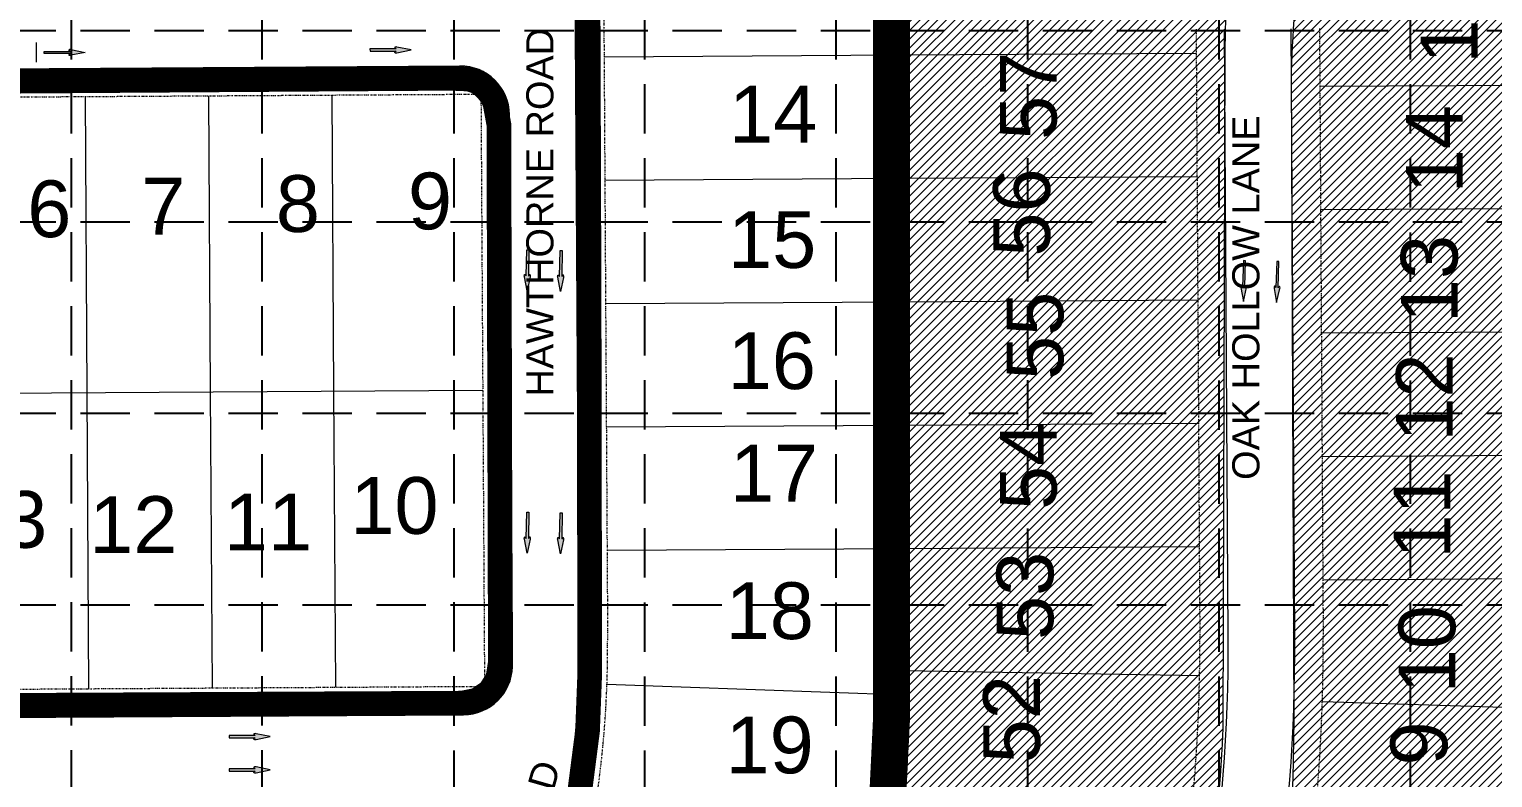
# Model space of a CAD drawing. Extents: x 218174 to 221286, y 216036 to 221010.
# Drawn here: x 219015 to 219608, y 219617 to 219920 of the extents above; entities that cross this region are included whole.
import ezdxf
from ezdxf.enums import TextEntityAlignment as Align

# ---------------------------------------------------------------- set-up
doc = ezdxf.new("R2010")
doc.units = 0
doc.header["$MEASUREMENT"] = 0
doc.linetypes.add('DASHED', pattern=[0.75, 0.5, -0.25])
doc.linetypes.add('DIVIDE', pattern=[1.25, 0.5, -0.25, 0, -0.25, 0, -0.25])
for name, color, linetype, lineweight in [('1 ARROWS', 7, 'Continuous', 0), ('1 CURB LINE', 7, 'Continuous', 0), ('1 LOT NUMBERS', 7, 'Continuous', 0), ('1 PHASE LINES', 7, 'Continuous', 0), ('1 STREET NAMES', 7, 'Continuous', 0), ('25', 7, 'Continuous', 0), ('PH.3-27', 7, 'Continuous', 0), ('PH.3-29', 7, 'Continuous', 0), ('PH.4-27', 7, 'Continuous', 0), ('PH.4-29', 7, 'Continuous', 0)]:
    doc.layers.add(name, color=color, linetype=linetype, lineweight=lineweight)
for name, color, linetype in [('1 EROSION BLANKETS', 84, 'Continuous'), ('1 SODDED LOT', 2, 'Continuous'), ('GRID', 251, 'DASHED')]:
    doc.layers.add(name, color=color, linetype=linetype)
doc.styles.get("Standard").update_dxf_attribs({"font": 'ARIAL.TTF'})
pattern_1 = [(45, (0, 0), (-1.767766952966369, 1.767766952966369), [])]

msp = doc.modelspace()

# ---------------------------------------------------------------- hatches: boundary and pattern name
at = {"layer": '1 ARROWS', "linetype": 'Continuous', "lineweight": 0}
h = msp.add_hatch(color=256, dxfattribs=at)
edge = h.paths.add_edge_path()
edge.add_line((219030.8453, 219909.6889), (219031.3853, 219910.1889))
edge.add_line((219031.3853, 219910.1889), (219020.8013, 219910.2049))
edge.add_line((219020.8013, 219910.2049), (219020.8013, 219911.0649))
edge.add_line((219020.8013, 219911.0649), (219031.3853, 219911.0489))
edge.add_line((219031.3853, 219911.0489), (219030.8373, 219911.6569))
edge.add_line((219030.8373, 219911.6569), (219030.8357124746, 219911.6585766453))
edge.add_ellipse((219031.3779445621, 219911.6977884527), major_axis=(-0.5599993003517315, 0.0008676997323755125), ratio=0.2857142857882789, start_angle=234.1684722188539, end_angle=374.496719431673, ccw=False)
edge.add_line((219031.7059713227, 219911.8269990264), (219031.7053, 219911.8249))
edge.add_line((219031.7053, 219911.8249), (219037.4333, 219910.6369))
edge.add_line((219037.4333, 219910.6369), (219031.6973, 219909.5089))
edge.add_ellipse((219031.3794863565, 219909.6418054433), major_axis=(-0.5599993003675948, 0.0008676997520417718), ratio=0.2857142857478522, start_angle=-17.182672219505378, end_angle=124.7269333372405, ccw=False)
edge.add_line((219030.8445543244, 219909.6899014182), (219030.8453, 219909.6889))
edge.add_line((219030.8453, 219909.6889), (219030.8453, 219909.6889))
edge.add_line((219030.8453, 219909.6889), (219030.8453, 219909.6889))
h = msp.add_hatch(color=256, dxfattribs=at)
edge = h.paths.add_edge_path()
edge.add_line((219162.9198, 219912.6566), (219163.4678, 219912.0486))
edge.add_line((219163.4678, 219912.0486), (219152.8838, 219912.0486))
edge.add_line((219152.8838, 219912.0486), (219152.8878, 219911.1886))
edge.add_line((219152.8878, 219911.1886), (219163.4678, 219911.1886))
edge.add_line((219163.4678, 219911.1886), (219162.9318, 219910.6886))
edge.add_line((219162.9318, 219910.6886), (219162.9309237492, 219910.687089293))
edge.add_ellipse((219163.465928591, 219910.6398099902), major_axis=(-0.5599999835193662, 1.281460901627278e-05), ratio=0.2857142857649623, start_angle=-17.18267221158407, end_angle=124.7269333381814)
edge.add_line((219163.7849384934, 219910.5083024786), (219163.7838, 219910.5086))
edge.add_line((219163.7838, 219910.5086), (219169.5158, 219911.6446))
edge.add_line((219169.5158, 219911.6446), (219163.7878, 219912.8246))
edge.add_line((219163.7878, 219912.8246), (219163.7890772058, 219912.8254994756))
edge.add_ellipse((219163.4612480713, 219912.6957882906), major_axis=(-0.5599999835553902, 1.28145955607326e-05), ratio=0.2857142857313003, start_angle=234.1684722239023, end_angle=374.4967194430868)
edge.add_line((219162.9198, 219912.6566), (219162.9198, 219912.6566))
h = msp.add_hatch(color=256, dxfattribs=at)
edge = h.paths.add_edge_path()
edge.add_line((219215.6400400451, 219820.621320898), (219216.2383438369, 219820.0627507893))
edge.add_line((219216.2383438369, 219820.0627507893), (219216.4238119903, 219830.6451255942))
edge.add_line((219216.4238119903, 219830.6451255942), (219217.2836098418, 219830.6260560447))
edge.add_line((219217.2836098418, 219830.6260560447), (219217.0982117822, 219820.0476806256))
edge.add_line((219217.0982117822, 219820.0476806256), (219217.6075275733, 219820.5748365987))
edge.add_line((219217.6075275733, 219820.5748365987), (219217.6090534032, 219820.5756862422))
edge.add_ellipse((219217.6469503177, 219820.0399350552), major_axis=(0.009800316882629636, 0.5599142189739916), ratio=0.2857142856699182, start_angle=235.2730666698115, end_angle=377.1826722224993, ccw=False)
edge.add_line((219217.7728474832, 219819.7186696726), (219217.7725699578, 219819.7198132048))
edge.add_line((219217.7725699578, 219819.7198132048), (219216.5363, 219814.0086))
edge.add_line((219216.5363, 219814.0086), (219215.4568554906, 219819.7563981201))
edge.add_line((219215.4568554906, 219819.7563981201), (219215.4559337721, 219819.7551368724))
edge.add_ellipse((219215.5913697358, 219820.0806426811), major_axis=(0.00980031690244077, 0.5599142189292807), ratio=0.2857142857575189, start_angle=-14.496719428983226, end_angle=125.8315277803832, ccw=False)
edge.add_line((219215.6400400451, 219820.621320898), (219215.6400400451, 219820.621320898))
h = msp.add_hatch(color=256, dxfattribs=at)
edge = h.paths.add_edge_path()
edge.add_line((219229.1379400451, 219820.384820898), (219229.7362438369, 219819.8262507893))
edge.add_line((219229.7362438369, 219819.8262507893), (219229.9217119903, 219830.4086255942))
edge.add_line((219229.9217119903, 219830.4086255942), (219230.7815098418, 219830.3895560447))
edge.add_line((219230.7815098418, 219830.3895560447), (219230.5961117822, 219819.8111806256))
edge.add_line((219230.5961117822, 219819.8111806256), (219231.1054275733, 219820.3383365987))
edge.add_line((219231.1054275733, 219820.3383365987), (219231.1069534032, 219820.3391862422))
edge.add_ellipse((219231.1448503177, 219819.8034350552), major_axis=(0.009800316882629636, 0.5599142189739916), ratio=0.2857142856699182, start_angle=235.2730666698115, end_angle=377.1826722224993, ccw=False)
edge.add_line((219231.2707474832, 219819.4821696726), (219231.2704699578, 219819.4833132048))
edge.add_line((219231.2704699578, 219819.4833132048), (219230.0342, 219813.7721))
edge.add_line((219230.0342, 219813.7721), (219228.9547554906, 219819.5198981201))
edge.add_line((219228.9547554906, 219819.5198981201), (219228.9538337721, 219819.5186368724))
edge.add_ellipse((219229.0892697358, 219819.8441426811), major_axis=(0.00980031690244077, 0.5599142189292807), ratio=0.2857142857575189, start_angle=-14.496719428983226, end_angle=125.8315277803832, ccw=False)
edge.add_line((219229.1379400451, 219820.384820898), (219229.1379400451, 219820.384820898))
h = msp.add_hatch(color=256, dxfattribs=at)
edge = h.paths.add_edge_path()
edge.add_line((219508.0271144258, 219816.1989368418), (219507.4038128597, 219815.6684056406))
edge.add_line((219507.4038128597, 219815.6684056406), (219507.704069813, 219826.2481473583))
edge.add_line((219507.704069813, 219826.2481473583), (219506.8443023427, 219826.2685462635))
edge.add_line((219506.8443023427, 219826.2685462635), (219506.5441588653, 219815.6928029364))
edge.add_line((219506.5441588653, 219815.6928029364), (219506.0595657878, 219816.2427717609))
edge.add_line((219506.0595657878, 219816.2427717609), (219506.0580805469, 219816.2436905163))
edge.add_ellipse((219505.9956427412, 219815.7102421882), major_axis=(0.01589942025847929, 0.559774314083693), ratio=0.2857142857122694, start_angle=-17.18267222665112, end_angle=124.7269333353161)
edge.add_line((219505.8551381638, 219815.3950913636), (219505.8554678633, 219815.3962209585))
edge.add_line((219505.8554678633, 219815.3962209585), (219506.8284, 219809.6343))
edge.add_line((219506.8284, 219809.6343), (219508.1704225865, 219815.3265200826))
edge.add_line((219508.1704225865, 219815.3265200826), (219508.1712854672, 219815.3252178735))
edge.add_ellipse((219508.0509266371, 219815.6565948818), major_axis=(0.01589942023158283, 0.5597743140400607), ratio=0.2857142857798376, start_angle=234.1684722169974, end_angle=374.496719433609)
edge.add_line((219508.0271144258, 219816.1989368418), (219508.0271144258, 219816.1989368418))
h = msp.add_hatch(color=256, dxfattribs=at)
edge = h.paths.add_edge_path()
edge.add_line((219521.5217144258, 219815.8159368418), (219520.8984128597, 219815.2854056405))
edge.add_line((219520.8984128597, 219815.2854056405), (219521.198669813, 219825.8651473583))
edge.add_line((219521.198669813, 219825.8651473583), (219520.3389023427, 219825.8855462635))
edge.add_line((219520.3389023427, 219825.8855462635), (219520.0387588653, 219815.3098029364))
edge.add_line((219520.0387588653, 219815.3098029364), (219519.5541657878, 219815.8597717608))
edge.add_line((219519.5541657878, 219815.8597717608), (219519.5526805469, 219815.8606905163))
edge.add_ellipse((219519.4902427412, 219815.3272421882), major_axis=(0.01589942025847929, 0.559774314083693), ratio=0.2857142857122694, start_angle=-17.18267222665112, end_angle=124.7269333353161)
edge.add_line((219519.3497381638, 219815.0120913636), (219519.3500678633, 219815.0132209585))
edge.add_line((219519.3500678633, 219815.0132209585), (219520.323, 219809.2513))
edge.add_line((219520.323, 219809.2513), (219521.6650225865, 219814.9435200826))
edge.add_line((219521.6650225865, 219814.9435200826), (219521.6658854672, 219814.9422178735))
edge.add_ellipse((219521.5455266371, 219815.2735948818), major_axis=(0.01589942023158283, 0.5597743140400607), ratio=0.2857142857798376, start_angle=234.1684722169974, end_angle=374.496719433609)
edge.add_line((219521.5217144258, 219815.8159368418), (219521.5217144258, 219815.8159368418))
h = msp.add_hatch(color=256, dxfattribs=at)
edge = h.paths.add_edge_path()
edge.add_line((219215.6400400451, 219714.265620898), (219216.2383438369, 219713.7070507893))
edge.add_line((219216.2383438369, 219713.7070507893), (219216.4238119903, 219724.2894255942))
edge.add_line((219216.4238119903, 219724.2894255942), (219217.2836098418, 219724.2703560448))
edge.add_line((219217.2836098418, 219724.2703560448), (219217.0982117822, 219713.6919806256))
edge.add_line((219217.0982117822, 219713.6919806256), (219217.6075275733, 219714.2191365987))
edge.add_line((219217.6075275733, 219714.2191365987), (219217.6090534032, 219714.2199862422))
edge.add_ellipse((219217.6469503177, 219713.6842350552), major_axis=(0.009800316882629636, 0.5599142189739916), ratio=0.2857142856699182, start_angle=235.2730666698115, end_angle=377.1826722224993, ccw=False)
edge.add_line((219217.7728474832, 219713.3629696727), (219217.7725699578, 219713.3641132048))
edge.add_line((219217.7725699578, 219713.3641132048), (219216.5363, 219707.6529))
edge.add_line((219216.5363, 219707.6529), (219215.4568554906, 219713.4006981201))
edge.add_line((219215.4568554906, 219713.4006981201), (219215.4559337721, 219713.3994368724))
edge.add_ellipse((219215.5913697358, 219713.7249426811), major_axis=(0.00980031690244077, 0.5599142189292807), ratio=0.2857142857575189, start_angle=-14.496719428983226, end_angle=125.8315277803832, ccw=False)
edge.add_line((219215.6400400451, 219714.265620898), (219215.6400400451, 219714.265620898))
h = msp.add_hatch(color=256, dxfattribs=at)
edge = h.paths.add_edge_path()
edge.add_line((219229.1379400451, 219714.029120898), (219229.7362438369, 219713.4705507893))
edge.add_line((219229.7362438369, 219713.4705507893), (219229.9217119903, 219724.0529255942))
edge.add_line((219229.9217119903, 219724.0529255942), (219230.7815098418, 219724.0338560448))
edge.add_line((219230.7815098418, 219724.0338560448), (219230.5961117822, 219713.4554806256))
edge.add_line((219230.5961117822, 219713.4554806256), (219231.1054275733, 219713.9826365987))
edge.add_line((219231.1054275733, 219713.9826365987), (219231.1069534032, 219713.9834862422))
edge.add_ellipse((219231.1448503177, 219713.4477350552), major_axis=(0.009800316882629636, 0.5599142189739916), ratio=0.2857142856699182, start_angle=235.2730666698115, end_angle=377.1826722224993, ccw=False)
edge.add_line((219231.2707474832, 219713.1264696727), (219231.2704699578, 219713.1276132048))
edge.add_line((219231.2704699578, 219713.1276132048), (219230.0342, 219707.4164))
edge.add_line((219230.0342, 219707.4164), (219228.9547554906, 219713.1641981201))
edge.add_line((219228.9547554906, 219713.1641981201), (219228.9538337721, 219713.1629368724))
edge.add_ellipse((219229.0892697358, 219713.4884426811), major_axis=(0.00980031690244077, 0.5599142189292807), ratio=0.2857142857575189, start_angle=-14.496719428983226, end_angle=125.8315277803832, ccw=False)
edge.add_line((219229.1379400451, 219714.029120898), (219229.1379400451, 219714.029120898))
h = msp.add_hatch(color=256, dxfattribs=at)
edge = h.paths.add_edge_path()
edge.add_line((219105.8408, 219634.3799), (219106.3888, 219633.7719))
edge.add_line((219106.3888, 219633.7719), (219095.8048, 219633.7719))
edge.add_line((219095.8048, 219633.7719), (219095.8088, 219632.9119))
edge.add_line((219095.8088, 219632.9119), (219106.3888, 219632.9119))
edge.add_line((219106.3888, 219632.9119), (219105.8528, 219632.4119))
edge.add_line((219105.8528, 219632.4119), (219105.8519237492, 219632.410389293))
edge.add_ellipse((219106.386928591, 219632.3631099902), major_axis=(-0.5599999835193662, 1.281460901627278e-05), ratio=0.2857142857649623, start_angle=-17.18267221158407, end_angle=124.7269333381814)
edge.add_line((219106.7059384934, 219632.2316024787), (219106.7048, 219632.2319))
edge.add_line((219106.7048, 219632.2319), (219112.4368, 219633.3679))
edge.add_line((219112.4368, 219633.3679), (219106.7088, 219634.5479))
edge.add_line((219106.7088, 219634.5479), (219106.7100772058, 219634.5487994756))
edge.add_ellipse((219106.3822480713, 219634.4190882906), major_axis=(-0.5599999835553902, 1.28145955607326e-05), ratio=0.2857142857313003, start_angle=234.1684722239023, end_angle=374.4967194430868)
edge.add_line((219105.8408, 219634.3799), (219105.8408, 219634.3799))
h = msp.add_hatch(color=256, dxfattribs=at)
edge = h.paths.add_edge_path()
edge.add_line((219105.8408, 219620.8799), (219106.3888, 219620.2719))
edge.add_line((219106.3888, 219620.2719), (219095.8048, 219620.2719))
edge.add_line((219095.8048, 219620.2719), (219095.8088, 219619.4119))
edge.add_line((219095.8088, 219619.4119), (219106.3888, 219619.4119))
edge.add_line((219106.3888, 219619.4119), (219105.8528, 219618.9119))
edge.add_line((219105.8528, 219618.9119), (219105.8519237492, 219618.910389293))
edge.add_ellipse((219106.386928591, 219618.8631099902), major_axis=(-0.5599999835193662, 1.281460901627278e-05), ratio=0.2857142857649623, start_angle=-17.18267221158407, end_angle=124.7269333381814)
edge.add_line((219106.7059384934, 219618.7316024787), (219106.7048, 219618.7319))
edge.add_line((219106.7048, 219618.7319), (219112.4368, 219619.8679))
edge.add_line((219112.4368, 219619.8679), (219106.7088, 219621.0479))
edge.add_line((219106.7088, 219621.0479), (219106.7100772058, 219621.0487994756))
edge.add_ellipse((219106.3822480713, 219620.9190882906), major_axis=(-0.5599999835553902, 1.28145955607326e-05), ratio=0.2857142857313003, start_angle=234.1684722239023, end_angle=374.4967194430868)
edge.add_line((219105.8408, 219620.8799), (219105.8408, 219620.8799))
at = {"layer": '1 SODDED LOT', "linetype": 'Continuous', "lineweight": 0}
h = msp.add_hatch(dxfattribs=at)
h.set_pattern_fill('ANSI31', color=256, scale=20, style=0)
h.set_pattern_definition(pattern_1)
edge = h.paths.add_edge_path()
edge.add_line((219475.4323052449, 219147.444003146), (219484.0059976856, 219158.0672530681))
edge.add_line((219484.0059976856, 219158.0672530681), (219525.0296510095, 219215.8261341982))
edge.add_line((219525.0296510095, 219215.8261341982), (219555.3456011817, 219266.1077832075))
edge.add_line((219555.3456011817, 219266.1077832075), (219580.1136357446, 219315.1255244578))
edge.add_line((219580.1136357446, 219315.1255244578), (219602.5341624803, 219366.8883159152))
edge.add_line((219602.5341624803, 219366.8883159152), (219621.3793221881, 219420.9509069505))
edge.add_line((219621.3793221881, 219420.9509069505), (219636.5571038646, 219475.7616311401))
edge.add_line((219636.5571038646, 219475.7616311401), (219648.3246516918, 219535.0259385895))
edge.add_line((219648.3246516918, 219535.0259385895), (219655.1489825292, 219587.1166144214))
edge.add_line((219655.1489825292, 219587.1166144214), (219659.2672806414, 219644.1361634186))
edge.add_line((219659.2672806414, 219644.1361634186), (219659.254730776, 219733.059728265))
edge.add_line((219659.254730776, 219733.059728265), (219657.4870566138, 219948.8443099199))
edge.add_line((219657.4870566138, 219948.8443099199), (219688.7331481751, 220030.9676380692))
edge.add_line((219688.7331481751, 220030.9676380692), (219749.0571499495, 220093.8122126724))
edge.add_line((219749.0571499495, 220093.8122126724), (219797.1930126573, 220136.0663225271))
edge.add_line((219797.1930126573, 220136.0663225271), (219840.5630852996, 220184.1232006675))
edge.add_line((219840.5630852996, 220184.1232006675), (219872.5042217056, 220231.4895576038))
edge.add_line((219872.5042217056, 220231.4895576038), (219768.5820726932, 220298.9748182372))
edge.add_line((219768.5820726932, 220298.9748182372), (219751.5323121054, 220274.9457712017))
edge.add_line((219751.5323121054, 220274.9457712017), (219734.6029277781, 220254.6460065115))
edge.add_line((219734.6029277781, 220254.6460065115), (219716.61547027, 220236.2493353521))
edge.add_line((219716.61547027, 220236.2493353521), (219691.0586083644, 220213.8978556696))
edge.add_line((219691.0586083644, 220213.8978556696), (219665.3797267635, 220194.9206644955))
edge.add_line((219665.3797267635, 220194.9206644955), (219646.3238232265, 220180.0664160972))
edge.add_line((219646.3238232265, 220180.0664160972), (219622.5762976214, 220158.7157978516))
edge.add_line((219622.5762976214, 220158.7157978516), (219597.137506899, 220129.1230808097))
edge.add_line((219597.137506899, 220129.1230808097), (219581.6785911615, 220107.4716529112))
edge.add_line((219581.6785911615, 220107.4716529112), (219569.5877775821, 220088.7570101068))
edge.add_arc((219750.1028268064, 219972.1331540567), 214.9111602416781, 147.1350465495527, 168.4719511664674)
edge.add_arc((220206.0321608502, 219879.1408230171), 680.2273229459104, 168.4719511664666, 178.0273705019318)
edge.add_line((219526.2079510478, 219902.555661235), (219527.2301247836, 219639.9876281985))
edge.add_arc((218960.6703304758, 219637.7820187235), 566.5640874952472, -25.11841071174888, 0.22305055361238146, ccw=False)
edge.add_arc((218340.7872357614, 219928.399408143), 1251.190641278881, 330.4295665447405, 334.88158928825175, ccw=False)
edge.add_arc((218923.4802639634, 219597.7813066724), 581.235796430975, 322.07344402292466, 330.4295665447392, ccw=False)
edge.add_arc((219395.5992003155, 219229.8951809441), 17.29280903881189, 142.0734440229354, 235.1860688875663)
edge.add_line((219385.7265072294, 219215.6976045424), (219475.4323052449, 219147.444003146))
at = {"layer": '1 SODDED LOT', "lineweight": 0}
h = msp.add_hatch(dxfattribs=at)
h.set_pattern_fill('ANSI31', color=256, scale=20, style=0)
h.set_pattern_definition(pattern_1)
edge = h.paths.add_edge_path()
edge.add_line((219551.4906559289, 220110.564609817), (219367.0987866988, 220109.8185611151))
edge.add_line((219367.0987866988, 220109.8185611151), (219364.5965155221, 219607.4716750037))
edge.add_line((219364.5965155221, 219607.4716750037), (219357.5099899668, 219536.6510588022))
edge.add_line((219357.5099899668, 219536.6510588022), (219331.5260828251, 219464.650086645))
edge.add_line((219331.5260828251, 219464.650086645), (219289.0069493876, 219380.8456823144))
edge.add_line((219289.0069493876, 219380.8456823144), (219143.733235187, 219186.0889645997))
edge.add_line((219143.733235187, 219186.0889645997), (219037.2010362386, 219189.4039041139))
edge.add_line((219037.2010362386, 219189.4039041139), (219018.3036546521, 219060.7464366794))
edge.add_line((219018.3036546521, 219060.7464366794), (219073.8147516077, 219044.2216270044))
edge.add_line((219073.8147516077, 219044.2216270044), (219113.97170986, 219028.8771617048))
edge.add_line((219113.97170986, 219028.8771617048), (219141.1367045943, 219011.1719960742))
edge.add_line((219141.1367045943, 219011.1719960742), (219148.7325851158, 219004.2703739246))
edge.add_line((219148.7325851158, 219004.2703739246), (219158.9253344339, 219003.8629213669))
edge.add_line((219158.9253344339, 219003.8629213669), (219168.3026542572, 219006.7150892708))
edge.add_line((219168.3026542572, 219006.7150892708), (219172.7874567953, 219013.6417943318))
edge.add_line((219172.7874567953, 219013.6417943318), (219360.4262625045, 219257.5249111722))
edge.add_arc((218829.9204208373, 219665.6855245095), 669.3515775158193, 322.4260346540026, 357.521118745443)
edge.add_line((219498.6456402032, 219636.7353033207), (219499.4840874574, 219911.9301388391))
edge.add_arc((219913.975405297, 219910.667291349), 414.4932416194639, 151.4302003989582, 179.8254351675008, ccw=False)
edge.add_line((219549.9528626947, 220108.889983858), (219551.7776915674, 220109.6488172017))
edge.add_line((219551.7776915674, 220109.6488172017), (219551.4906559289, 220110.564609817))

# ---------------------------------------------------------------- linework, layer by layer
at = {"layer": '1 ARROWS', "linetype": 'Continuous', "lineweight": 0}
for p, q in [((219017.6213, 219914.6329), (219017.5813, 219906.6329)), ((219020.8013, 219910.2049), (219020.8013, 219911.0649)), ((219020.8013, 219911.0649), (219031.3853, 219911.0489)), ((219031.3853, 219910.1889), (219020.8013, 219910.2049)), ((219030.8373, 219911.6569), (219030.8357124746, 219911.6585766453)), ((219031.3853, 219911.0489), (219030.8373, 219911.6569)), ((219030.8445543244, 219909.6899014182), (219030.8453, 219909.6889)), ((219030.8453, 219909.6889), (219031.3853, 219910.1889)), ((219030.8453, 219909.6889), (219030.8453, 219909.6889)), ((219030.8453, 219909.6889), (219030.8453, 219909.6889)), ((219037.4333, 219910.6369), (219031.6973, 219909.5089)), ((219031.7059713227, 219911.8269990264), (219031.7053, 219911.8249)), ((219031.7053, 219911.8249), (219037.4333, 219910.6369)), ((219163.4678, 219912.0486), (219152.8838, 219912.0486)), ((219152.8838, 219912.0486), (219152.8878, 219911.1886)), ((219152.8878, 219911.1886), (219163.4678, 219911.1886)), ((219162.9198, 219912.6566), (219163.4678, 219912.0486)), ((219162.9198, 219912.6566), (219162.9198, 219912.6566)), ((219162.9318, 219910.6886), (219162.9309237492, 219910.687089293)), ((219163.4678, 219911.1886), (219162.9318, 219910.6886)), ((219163.7838, 219910.5086), (219169.5158, 219911.6446)), ((219163.7849384934, 219910.5083024786), (219163.7838, 219910.5086)), ((219163.7878, 219912.8246), (219163.7890772058, 219912.8254994756)), ((219169.5158, 219911.6446), (219163.7878, 219912.8246)), ((219216.2383438369, 219820.0627507893), (219216.4238119903, 219830.6451255942)), ((219216.4238119903, 219830.6451255942), (219217.2836098418, 219830.6260560447)), ((219217.2836098418, 219830.6260560447), (219217.0982117822, 219820.0476806256)), ((219229.7362438369, 219819.8262507893), (219229.9217119903, 219830.4086255942)), ((219229.9217119903, 219830.4086255942), (219230.7815098418, 219830.3895560447)), ((219230.7815098418, 219830.3895560447), (219230.5961117822, 219819.8111806256)), ((219506.8443023427, 219826.2685462635), (219506.5441588653, 219815.6928029364)), ((219507.704069813, 219826.2481473583), (219506.8443023427, 219826.2685462635)), ((219507.4038128597, 219815.6684056406), (219507.704069813, 219826.2481473583)), ((219520.3389023427, 219825.8855462635), (219520.0387588653, 219815.3098029364)), ((219521.198669813, 219825.8651473583), (219520.3389023427, 219825.8855462635)), ((219520.8984128597, 219815.2854056405), (219521.198669813, 219825.8651473583)), ((219215.4568554906, 219819.7563981201), (219215.4559337721, 219819.7551368724)), ((219216.5363, 219814.0086), (219215.4568554906, 219819.7563981201)), ((219215.6400400451, 219820.621320898), (219216.2383438369, 219820.0627507893)), ((219215.6400400451, 219820.621320898), (219215.6400400451, 219820.621320898)), ((219217.7725699578, 219819.7198132048), (219216.5363, 219814.0086)), ((219217.0982117822, 219820.0476806256), (219217.6075275733, 219820.5748365987)), ((219217.6075275733, 219820.5748365987), (219217.6090534032, 219820.5756862422)), ((219217.7728474832, 219819.7186696726), (219217.7725699578, 219819.7198132048)), ((219228.9547554906, 219819.5198981201), (219228.9538337721, 219819.5186368724)), ((219230.0342, 219813.7721), (219228.9547554906, 219819.5198981201)), ((219229.1379400451, 219820.384820898), (219229.7362438369, 219819.8262507893)), ((219229.1379400451, 219820.384820898), (219229.1379400451, 219820.384820898)), ((219231.2704699578, 219819.4833132048), (219230.0342, 219813.7721)), ((219230.5961117822, 219819.8111806256), (219231.1054275733, 219820.3383365987)), ((219231.1054275733, 219820.3383365987), (219231.1069534032, 219820.3391862422)), ((219231.2707474832, 219819.4821696726), (219231.2704699578, 219819.4833132048)), ((219505.8551381638, 219815.3950913636), (219505.8554678633, 219815.3962209585)), ((219505.8554678633, 219815.3962209585), (219506.8284, 219809.6343)), ((219506.0595657878, 219816.2427717609), (219506.0580805469, 219816.2436905163)), ((219506.5441588653, 219815.6928029364), (219506.0595657878, 219816.2427717609)), ((219506.8284, 219809.6343), (219508.1704225865, 219815.3265200826)), ((219508.0271144258, 219816.1989368418), (219507.4038128597, 219815.6684056406)), ((219508.0271144258, 219816.1989368418), (219508.0271144258, 219816.1989368418)), ((219508.1704225865, 219815.3265200826), (219508.1712854672, 219815.3252178735)), ((219519.3497381638, 219815.0120913636), (219519.3500678633, 219815.0132209585)), ((219519.3500678633, 219815.0132209585), (219520.323, 219809.2513)), ((219519.5541657878, 219815.8597717608), (219519.5526805469, 219815.8606905163)), ((219520.0387588653, 219815.3098029364), (219519.5541657878, 219815.8597717608)), ((219520.323, 219809.2513), (219521.6650225865, 219814.9435200826)), ((219521.5217144258, 219815.8159368418), (219520.8984128597, 219815.2854056405)), ((219521.5217144258, 219815.8159368418), (219521.5217144258, 219815.8159368418)), ((219521.6650225865, 219814.9435200826), (219521.6658854672, 219814.9422178735)), ((219216.2383438369, 219713.7070507893), (219216.4238119903, 219724.2894255942)), ((219216.4238119903, 219724.2894255942), (219217.2836098418, 219724.2703560448)), ((219217.2836098418, 219724.2703560448), (219217.0982117822, 219713.6919806256)), ((219229.7362438369, 219713.4705507893), (219229.9217119903, 219724.0529255942)), ((219229.9217119903, 219724.0529255942), (219230.7815098418, 219724.0338560448)), ((219230.7815098418, 219724.0338560448), (219230.5961117822, 219713.4554806256)), ((219215.4568554906, 219713.4006981201), (219215.4559337721, 219713.3994368724)), ((219216.5363, 219707.6529), (219215.4568554906, 219713.4006981201)), ((219215.6400400451, 219714.265620898), (219216.2383438369, 219713.7070507893)), ((219215.6400400451, 219714.265620898), (219215.6400400451, 219714.265620898)), ((219217.7725699578, 219713.3641132048), (219216.5363, 219707.6529)), ((219217.0982117822, 219713.6919806256), (219217.6075275733, 219714.2191365987)), ((219217.6075275733, 219714.2191365987), (219217.6090534032, 219714.2199862422)), ((219217.7728474832, 219713.3629696727), (219217.7725699578, 219713.3641132048)), ((219228.9547554906, 219713.1641981201), (219228.9538337721, 219713.1629368724)), ((219230.0342, 219707.4164), (219228.9547554906, 219713.1641981201)), ((219229.1379400451, 219714.029120898), (219229.7362438369, 219713.4705507893)), ((219229.1379400451, 219714.029120898), (219229.1379400451, 219714.029120898)), ((219231.2704699578, 219713.1276132048), (219230.0342, 219707.4164)), ((219230.5961117822, 219713.4554806256), (219231.1054275733, 219713.9826365987)), ((219231.1054275733, 219713.9826365987), (219231.1069534032, 219713.9834862422)), ((219231.2707474832, 219713.1264696727), (219231.2704699578, 219713.1276132048)), ((219106.3888, 219633.7719), (219095.8048, 219633.7719)), ((219095.8048, 219633.7719), (219095.8088, 219632.9119)), ((219095.8088, 219632.9119), (219106.3888, 219632.9119)), ((219105.8408, 219634.3799), (219106.3888, 219633.7719)), ((219105.8408, 219634.3799), (219105.8408, 219634.3799)), ((219105.8528, 219632.4119), (219105.8519237492, 219632.410389293)), ((219106.3888, 219632.9119), (219105.8528, 219632.4119)), ((219106.7048, 219632.2319), (219112.4368, 219633.3679)), ((219106.7059384934, 219632.2316024787), (219106.7048, 219632.2319)), ((219106.7088, 219634.5479), (219106.7100772058, 219634.5487994756)), ((219112.4368, 219633.3679), (219106.7088, 219634.5479)), ((219106.3888, 219620.2719), (219095.8048, 219620.2719)), ((219095.8048, 219620.2719), (219095.8088, 219619.4119)), ((219095.8088, 219619.4119), (219106.3888, 219619.4119)), ((219105.8408, 219620.8799), (219106.3888, 219620.2719)), ((219105.8408, 219620.8799), (219105.8408, 219620.8799)), ((219105.8528, 219618.9119), (219105.8519237492, 219618.910389293)), ((219106.3888, 219619.4119), (219105.8528, 219618.9119)), ((219106.7048, 219618.7319), (219112.4368, 219619.8679)), ((219106.7059384934, 219618.7316024787), (219106.7048, 219618.7319)), ((219106.7088, 219621.0479), (219106.7100772058, 219621.0487994756)), ((219112.4368, 219619.8679), (219106.7088, 219621.0479))]:
    msp.add_line(p, q, dxfattribs=at)
for centre, major_axis, ratio, start_param, end_param in [((219031.3794863565, 219909.6418054433), (-0.5599993003675949, 0.000867699752041772), 0.2857142857478521, -0.2998942045213313, 2.176895652650324), ((219031.3779445621, 219911.6977884527), (-0.5599993003517313, 0.000867699732375512), 0.2857142857882789, 4.087010844583872, 6.536200792000118), ((219163.4612480713, 219912.6957882906), (-0.5599999835553902, 1.28145955607326e-05), 0.2857142857313003, 4.087010844671982, 6.536200792199329), ((219163.465928591, 219910.6398099902), (-0.5599999835193662, 1.281460901627278e-05), 0.2857142857649623, -0.2998942043830777, 2.176895652666748), ((219505.9956427412, 219815.7102421882), (0.01589942025847929, 0.5597743140836929), 0.2857142857122694, -0.2998942046460473, 2.176895652616739), ((219508.0509266371, 219815.6565948818), (0.01589942023158283, 0.5597743140400607), 0.2857142857798376, 4.08701084455147, 6.536200792033911), ((219519.4902427412, 219815.3272421882), (0.01589942025847929, 0.5597743140836929), 0.2857142857122694, -0.2998942046460473, 2.176895652616739), ((219521.5455266371, 219815.2735948818), (0.01589942023158283, 0.5597743140400607), 0.2857142857798376, 4.08701084455147, 6.536200792033911), ((219106.3822480713, 219634.4190882906), (-0.5599999835553902, 1.28145955607326e-05), 0.2857142857313003, 4.087010844671982, 6.536200792199329), ((219106.386928591, 219632.3631099902), (-0.5599999835193662, 1.281460901627278e-05), 0.2857142857649623, -0.2998942043830777, 2.176895652666748), ((219106.3822480713, 219620.9190882906), (-0.5599999835553902, 1.28145955607326e-05), 0.2857142857313003, 4.087010844671982, 6.536200792199329), ((219106.386928591, 219618.8631099902), (-0.5599999835193662, 1.281460901627278e-05), 0.2857142857649623, -0.2998942043830777, 2.176895652666748)]:
    msp.add_ellipse(centre, major_axis=major_axis, ratio=ratio, start_param=start_param, end_param=end_param, dxfattribs=at)
at = {"layer": '1 ARROWS', "linetype": 'Continuous', "lineweight": 0, "extrusion": (0, 0, -1)}
for centre, major_axis, ratio, start_param, end_param in [((219215.5913697358, 219820.0806426811), (0.00980031690244077, 0.5599142189292807), 0.2857142857575189, 4.087010844597187, 6.536200791953176), ((219217.6469503177, 219820.0399350552), (0.009800316882629636, 0.5599142189739916), 0.2857142856699182, -0.2998942045735844, 2.176895652527246), ((219229.0892697358, 219819.8441426811), (0.00980031690244077, 0.5599142189292807), 0.2857142857575189, 4.087010844597187, 6.536200791953176), ((219231.1448503177, 219819.8034350552), (0.009800316882629636, 0.5599142189739916), 0.2857142856699182, -0.2998942045735844, 2.176895652527246), ((219215.5913697358, 219713.7249426811), (0.00980031690244077, 0.5599142189292807), 0.2857142857575189, 4.087010844597187, 6.536200791953176), ((219217.6469503177, 219713.6842350552), (0.009800316882629636, 0.5599142189739916), 0.2857142856699182, -0.2998942045735844, 2.176895652527246), ((219229.0892697358, 219713.4884426811), (0.00980031690244077, 0.5599142189292807), 0.2857142857575189, 4.087010844597187, 6.536200791953176), ((219231.1448503177, 219713.4477350552), (0.009800316882629636, 0.5599142189739916), 0.2857142856699182, -0.2998942045735844, 2.176895652527246)]:
    msp.add_ellipse(centre, major_axis=major_axis, ratio=ratio, start_param=start_param, end_param=end_param, dxfattribs=at)
at = {"layer": '1 ARROWS', "linetype": 'Continuous', "lineweight": 0}
for p in [(219162.9318, 219910.6886), (219217.6075275733, 219820.5748365987), (219231.1054275733, 219820.3383365987), (219506.0595657878, 219816.2427717609), (219519.5541657878, 219815.8597717608), (219217.6075275733, 219714.2191365987), (219231.1054275733, 219713.9826365987), (219105.8528, 219632.4119), (219105.8528, 219618.9119)]:
    msp.add_point(p, dxfattribs=at)
at = {"layer": '1 CURB LINE', "color": 7, "linetype": 'Continuous', "lineweight": 0}
for p, q in [((219500.6831, 219673.8035), (219499.1881, 219920.099)), ((219527.6827, 219673.9673), (219526.1877, 219920.2628)), ((218738.0437818049, 219902.4550131016), (219189.2728814539, 219905.1940448591)), ((219210.6885088412, 219672.0431353343), (219209.393910065, 219885.3158142094)), ((218687.8040415418, 219639.1452046449), (219190.7402965758, 219642.1981069857))]:
    msp.add_line(p, q, dxfattribs=at)
msp.add_lwpolyline([(219237.68801142, 219672.2070265725), (219236.1900661092, 219918.9790882778), (219234.4297528306, 220208.9737456374), (219233.5504640675, 220353.8280997833)], dxfattribs=at)
for centre, radius, start, end in [((219189.3942785218, 219885.1944132934), 20, 0.347790141080302, 90.34779014091076), ((218824.1956292891, 219669.6970626377), 386.4999999999995, 358.8275317587479, 0.3477901409107785), ((218824.1956292891, 219669.6970626377), 413.4999999999995, 354.1443826331878, 0.3477901409107276), ((218824.1956292891, 219669.6970626377), 676.4999999999997, 322.620825, 0.3477888888888886), ((218824.1956292891, 219669.6970626377), 703.4999999999997, 322.6315805555556, 0.3477888888889394), ((219190.61889566, 219662.1977385271), 20, 270.347790140826, 358.8275317587479), ((218824.1956292891, 219669.6970626377), 413.500000000001, 322.6208258139117, 354.1443826331878)]:
    msp.add_arc(centre, radius, start, end, dxfattribs=at)
at = {"layer": '1 EROSION BLANKETS', "linetype": 'Continuous', "lineweight": 0, "const_width": 10, "flags": 128}
for points in [[(219237.115354476, 219605.2125685703), (219241.0480938632, 219635.6482381936), (219241.9421223742, 219658.8755121643), (219241.6867923733, 219805.9837191394), (219241.1348544127, 219971.1183058717)], [(218970.3710375403, 219898.7237311855), (219185.6148045396, 219900.168349394), (219193.0045623085, 219899.8574301466), (219196.5827679965, 219898.6915148144), (219199.1497277226, 219896.5928764809), (219201.8722588253, 219893.6392304823), (219203.5057902928, 219890.2192114027), (219205.117508899, 219881.4310439591), (219205.7158258691, 219663.3581966967), (219204.6560879102, 219656.828162942), (219201.3617909133, 219651.6594966799), (219196.1784830448, 219648.1331242028), (219190.1129068285, 219646.9209340257), (218684.3242378232, 219644.4041776859)]]:
    msp.add_lwpolyline(points, dxfattribs=at)
at = {"layer": '1 PHASE LINES', "linetype": 'Continuous', "lineweight": 0, "const_width": 15, "flags": 128}
msp.add_lwpolyline([(219072.7367471159, 220353.2492012243), (219364.2156749931, 220353.2492012243), (219364.2156749931, 219640.0514935064, -0.1963308952916351), (219225.3753395168, 219300.0932290771), (219142.0511054016, 219186.2674284725), (219049.1340145164, 219192.2090444537), (218921.1256429346, 219191.0770941167), (218921.1256429346, 219071.9732745571), (218868.1054707686, 219071.9732745571), (218868.1054707686, 219021.7551318665), (218890.2983711181, 219021.7551318665), (218890.2983711181, 218901.895455098), (218873.3103353788, 218901.895455098), (218839.2516439526, 218755.8841101766), (218809.0378641987, 218665.3308277418), (218782.5459946296, 218600.5944388118), (218782.5459946296, 218492.1764490698), (218763.4236707162, 218492.1764490698), (218763.4236707162, 218440.8646983874), (218803.5522710504, 218440.8646983874), (218803.5522710504, 218304.9094122892)], format="xyb", dxfattribs=at)
at = {"layer": '1 SODDED LOT', "lineweight": 0, "flags": 128}
msp.add_lwpolyline([(219551.4906559289, 220110.564609817), (219367.0987866988, 220109.8185611151), (219364.5965155221, 219607.4716750037), (219357.5099899668, 219536.6510588022), (219331.5260828251, 219464.650086645), (219289.0069493876, 219380.8456823144), (219143.733235187, 219186.0889645997), (219037.2010362386, 219189.4039041139), (219018.3036546521, 219060.7464366794), (219073.8147516077, 219044.2216270044), (219113.97170986, 219028.8771617048), (219141.1367045943, 219011.1719960742), (219148.7325851158, 219004.2703739246), (219158.9253344339, 219003.8629213669), (219168.3026542572, 219006.7150892708), (219172.7874567953, 219013.6417943318), (219360.4262625045, 219257.5249111722, 0.1543394592838439), (219498.6456402032, 219636.7353033207), (219499.4840874574, 219911.9301388391, -0.1245354695982087), (219549.9528626947, 220108.889983858), (219551.7776915674, 220109.6488172017)], format="xyb", close=True, dxfattribs=at)
at = {"layer": '1 SODDED LOT', "linetype": 'Continuous', "lineweight": 0, "flags": 128}
msp.add_lwpolyline([(219539.5270720376, 220015.0826395015, 0.04171755807883162), (219526.2079510478, 219902.555661235), (219527.2301247836, 219639.9876281985, -0.1110258348579198), (219473.6558376396, 219397.2810110767, -0.01942805762827475), (219429.0099260388, 219310.9454445236, -0.0364766276972741), (219381.9586449012, 219240.5242209969, 0.4302161562812038), (219385.7265072294, 219215.6976045424), (219475.4323052449, 219147.444003146), (219484.0059976856, 219158.0672530681), (219525.0296510095, 219215.8261341982), (219555.3456011817, 219266.1077832075), (219580.1136357446, 219315.1255244578), (219602.5341624803, 219366.8883159152), (219621.3793221881, 219420.9509069505), (219636.5571038646, 219475.7616311401), (219648.3246516918, 219535.0259385895), (219655.1489825292, 219587.1166144214), (219659.2672806414, 219644.1361634186), (219659.254730776, 219733.059728265), (219657.4870566138, 219948.8443099199)], format="xyb", dxfattribs=at)
at = {"layer": '25', "color": 7, "linetype": 'DASHED', "lineweight": 0}
msp.add_lwpolyline([(219073.0423, 220352.9968), (219365.0472, 220354.7693), (219369.3233, 219650.3192), (219363.2416, 219589.3575), (219350.8263, 219529.3934), (219331.7625, 219471.2005), (219306.2908, 219415.5135), (219263.0222, 219346.3614), (219141.9205, 219187.8476), (219034.8638, 219192.7436), (218920.8702, 219192.0517), (218921.5986, 219072.0539), (218888.6577, 219071.8539), (218889.6896, 218901.8571), (218876.2234, 218901.7753), (218842.5039, 218762.4865), (218812.8776, 218673.7352), (218783.2987, 218602.1537), (218784.2674, 218442.5887), (218803.6962, 218442.7067), (218804.5243034059, 218306.3036360027)], dxfattribs=at)
at = {"layer": 'GRID', "color": 253, "linetype": 'DASHED', "ltscale": 40}
for p, q in [((219264.2472237629, 216427.7805951761), (219264.2472237629, 220928.2973227122)), ((219341.8400059447, 216427.7683959682), (219341.8400059447, 220928.2973227122)), ((219419.4327881263, 216427.7561967602), (219419.4327881263, 220928.2973227122)), ((219497.025570308, 216427.7439975522), (219497.025570308, 220928.2973227122)), ((219574.6183524896, 216427.7317983443), (219574.6183524896, 220928.2973227122)), ((219031.9594088112, 216427.8171156782), (219031.8764208107, 220925.1936826809)), ((219109.0723435777, 216427.8049919123), (219109.2272161736, 220925.1839284814)), ((219186.6870574813, 216427.7927892562), (219187.1598506157, 220925.0811151304)), ((218255.5410554017, 219919.5911543506), (221204.0667783041, 219919.5911543506)), ((218255.5410554017, 219841.9983721692), (221204.0667783041, 219841.9983721692)), ((218255.5410554017, 219764.4055899874), (221204.0667783041, 219764.4055899874)), ((218255.5410554017, 219686.812807806), (221204.0667783041, 219686.812807806))]:
    msp.add_line(p, q, dxfattribs=at)
at = {"layer": 'PH.3-27', "color": 7, "linetype": 'DIVIDE', "lineweight": 0}
for p, q in [((219487.6883, 219920.0291), (219489.1834, 219673.7336)), ((219537.6874, 219920.3326), (219539.1825, 219674.0371))]:
    msp.add_line(p, q, dxfattribs=at)
for radius in [665, 715]:
    msp.add_arc((218824.1956292891, 219669.6970626377), radius, 322.620825, 0.3477888888888886, dxfattribs=at)
at = {"layer": 'PH.3-29', "color": 7, "linetype": 'Continuous', "lineweight": 0}
for p, q in [((219363.7438, 220569.4795), (219369.3233, 219650.3192)), ((219487.7479, 219910.22), (219367.7501, 219909.4916)), ((219657.828, 219897.5296), (219537.8302, 219896.8012)), ((219488.0514, 219860.221), (219368.0536, 219859.4925)), ((219658.1315, 219847.5305), (219538.1337, 219846.8021)), ((219488.3549, 219810.2219), (219368.3571, 219809.4935)), ((219658.435, 219797.5315), (219538.4372, 219796.8031)), ((219488.6584, 219760.2228), (219368.6606, 219759.4944)), ((219658.7385, 219747.5324), (219538.7408, 219746.804)), ((219488.9619, 219710.2237), (219368.9641, 219709.4953)), ((219659.042, 219697.5333), (219539.0443, 219696.8049)), ((219369.2633, 219660.1978), (219489.0947, 219658.1094)), ((219369.3233, 219650.3192), (219363.2416, 219589.3575)), ((219538.8524, 219647.5463), (219659.3681, 219643.8109))]:
    msp.add_line(p, q, dxfattribs=at)
at = {"layer": 'PH.4-27', "color": 7, "linetype": 'DIVIDE', "lineweight": 0}
for p, q in [((219245.0207695212, 220358.7548942564), (219249.1877995575, 219672.2768320963)), ((218729.9313618976, 219890.905557564), (219197.8425265359, 219893.7458520859)), ((219197.8425265359, 219893.7458520859), (219199.2993375286, 219653.7502735801)), ((218677.1353770745, 219650.5806560381), (219199.2993375286, 219653.7502735801))]:
    msp.add_line(p, q, dxfattribs=at)
msp.add_lwpolyline([(218868.9616, 219021.7335), (218868.6581, 219071.7325), (218921.5986, 219072.0539), (218920.8702, 219192.0517), (219034.8638, 219192.7436), (219141.9205, 219187.8476), (219263.0222, 219346.3614), (219306.2908, 219415.5135), (219331.7625, 219471.2005), (219350.8263, 219529.3934), (219363.2416, 219589.3575), (219369.3233, 219650.3192), (219365.0186, 220359.4833), (219245.0208, 220358.7549), (219245.1708, 220334.0404), (219195.1717, 220333.7369), (219195.0503, 220353.7374), (219073.0422855708, 220352.9967696402), (218493.3063817988, 220352.8902485733), (218493.3063817988, 218306.6994409894)], dxfattribs=at)
msp.add_arc((218824.1956292891, 219669.6970626377), 425, 322.6208258139117, 0.3477901409107276, dxfattribs=at)
at = {"layer": 'PH.4-29', "color": 7, "linetype": 'Continuous', "lineweight": 0}
for p, q in [((219365.0185587725, 220359.4832997498), (219369.3232965667, 219650.3192108219)), ((219367.7500791223, 219909.491631724), (219247.7522898709, 219908.7632262307)), ((219037.4024312845, 219892.7719554186), (219038.1308367779, 219772.7741661672)), ((219087.4015101413, 219893.0754577075), (219088.1299156346, 219773.0776684561)), ((219137.400588995, 219893.3789599963), (219138.1289944884, 219773.3811707449)), ((219368.0535814112, 219859.4925528703), (219248.0557921598, 219858.7641473769)), ((219368.3570837001, 219809.4934740135), (219248.3592944487, 219808.7650685202)), ((218713.0038398908, 219770.8005940489), (219198.5709320322, 219773.7480628315)), ((219038.1308367779, 219772.7741661672), (219038.8592422743, 219652.7763769127)), ((219088.1299156346, 219773.0776684561), (219088.858321128, 219653.0798792047)), ((219138.1289944884, 219773.3811707449), (219138.8573999848, 219653.3833814936)), ((219368.660585989, 219759.4943951598), (219248.6627967376, 219758.7659896664)), ((219368.9640882778, 219709.495316303), (219248.9662990295, 219708.7669108097)), ((219248.9273652883, 219654.5989688589), (219369.3232965667, 219650.3192108219)), ((219369.3233, 219650.3192), (219363.2416, 219589.3575))]:
    msp.add_line(p, q, dxfattribs=at)

# ---------------------------------------------------------------- texts
at = {"layer": '1 LOT NUMBERS', "color": 7, "linetype": 'Continuous', "lineweight": 0}
for s, p in [('15', (219601.745921587, 219906.0895898567)), ('57', (219431.1546, 219875.1901)), ('57', (219431.1546, 219875.1901)), ('57', (219431.1546, 219875.1901)), ('57', (219431.1546, 219875.1901)), ('57', (219431.1546, 219875.1901)), ('57', (219431.1546, 219875.1901)), ('57', (219431.1546, 219875.1901)), ('57', (219431.1546, 219875.1901)), ('57', (219431.1546, 219875.1901)), ('57', (219431.1546, 219875.1901)), ('57', (219431.1546, 219875.1901)), ('57', (219431.1546, 219875.1901)), ('57', (219431.1546, 219875.1901)), ('57', (219431.1546, 219875.1901)), ('57', (219431.1546, 219875.1901)), ('57', (219431.1546, 219875.1901)), ('14', (219595.7585508466, 219853.5521655404)), ('56', (219428.4551, 219827.9006)), ('56', (219428.4551, 219827.9006)), ('56', (219428.4551, 219827.9006)), ('56', (219428.4551, 219827.9006)), ('56', (219428.4551, 219827.9006)), ('56', (219428.4551, 219827.9006)), ('56', (219428.4551, 219827.9006)), ('56', (219428.4551, 219827.9006)), ('56', (219428.4551, 219827.9006)), ('56', (219428.4551, 219827.9006)), ('56', (219428.4551, 219827.9006)), ('56', (219428.4551, 219827.9006)), ('56', (219428.4551, 219827.9006)), ('56', (219428.4551, 219827.9006)), ('56', (219428.4551, 219827.9006)), ('56', (219428.4551, 219827.9006)), ('13', (219593.6605247022, 219800.9458732993)), ('55', (219433.8542, 219777.9088)), ('55', (219433.8542, 219777.9088)), ('55', (219433.8542, 219777.9088)), ('55', (219433.8542, 219777.9088)), ('55', (219433.8542, 219777.9088)), ('55', (219433.8542, 219777.9088)), ('55', (219433.8542, 219777.9088)), ('55', (219433.8542, 219777.9088)), ('55', (219433.8542, 219777.9088)), ('55', (219433.8542, 219777.9088)), ('55', (219433.8542, 219777.9088)), ('55', (219433.8542, 219777.9088)), ('55', (219433.8542, 219777.9088)), ('55', (219433.8542, 219777.9088)), ('55', (219433.8542, 219777.9088)), ('55', (219433.8542, 219777.9088)), ('12', (219591.718105489, 219752.930010654)), ('54', (219431.1547, 219725.2147)), ('54', (219431.1547, 219725.2147)), ('54', (219431.1547, 219725.2147)), ('54', (219431.1547, 219725.2147)), ('54', (219431.1547, 219725.2147)), ('54', (219431.1547, 219725.2147)), ('54', (219431.1547, 219725.2147)), ('54', (219431.1547, 219725.2147)), ('54', (219431.1547, 219725.2147)), ('54', (219431.1547, 219725.2147)), ('54', (219431.1547, 219725.2147)), ('54', (219431.1547, 219725.2147)), ('54', (219431.1547, 219725.2147)), ('54', (219431.1547, 219725.2147)), ('54', (219431.1547, 219725.2147)), ('54', (219431.1547, 219725.2147)), ('11', (219590.725705489, 219705.481210654)), ('53', (219429.805, 219672.5206)), ('53', (219429.805, 219672.5206)), ('53', (219429.805, 219672.5206)), ('53', (219429.805, 219672.5206)), ('53', (219429.805, 219672.5206)), ('53', (219429.805, 219672.5206)), ('53', (219429.805, 219672.5206)), ('53', (219429.805, 219672.5206)), ('53', (219429.805, 219672.5206)), ('53', (219429.805, 219672.5206)), ('53', (219429.805, 219672.5206)), ('53', (219429.805, 219672.5206)), ('53', (219429.805, 219672.5206)), ('53', (219429.805, 219672.5206)), ('53', (219429.805, 219672.5206)), ('53', (219429.805, 219672.5206)), ('10', (219592.7301326452, 219650.9025676594)), ('52', (219424.406, 219622.5288)), ('52', (219424.406, 219622.5288)), ('52', (219424.406, 219622.5288)), ('52', (219424.406, 219622.5288)), ('52', (219424.406, 219622.5288)), ('52', (219424.406, 219622.5288)), ('52', (219424.406, 219622.5288)), ('52', (219424.406, 219622.5288)), ('52', (219424.406, 219622.5288)), ('52', (219424.406, 219622.5288)), ('52', (219424.406, 219622.5288)), ('52', (219424.406, 219622.5288)), ('52', (219424.406, 219622.5288)), ('52', (219424.406, 219622.5288)), ('52', (219424.406, 219622.5288)), ('52', (219424.406, 219622.5288)), ('9', (219589.4551, 219621.6554)), ('9', (219589.4551, 219621.6554)), ('9', (219589.4551, 219621.6554)), ('9', (219589.4551, 219621.6554)), ('9', (219589.4551, 219621.6554)), ('9', (219589.4551, 219621.6554)), ('9', (219589.4551, 219621.6554)), ('9', (219589.4551, 219621.6554)), ('9', (219589.4551, 219621.6554)), ('9', (219589.4551, 219621.6554)), ('9', (219589.4551, 219621.6554)), ('9', (219589.4551, 219621.6554)), ('9', (219589.4551, 219621.6554)), ('9', (219589.4551, 219621.6554)), ('9', (219589.4551, 219621.6554)), ('9', (219589.4551, 219621.6554))]:
    msp.add_text(s, height=23, rotation=90, dxfattribs=at).set_placement(p)
for s, p in [('14', (219298.4127, 219874.1276)), ('14', (219298.4127, 219874.1276)), ('14', (219298.4127, 219874.1276)), ('14', (219298.4127, 219874.1276)), ('8', (219114.7377, 219837.8834)), ('8', (219114.7377, 219837.8834)), ('8', (219114.7377, 219837.8834)), ('8', (219114.7377, 219837.8834)), ('9', (219168.2686, 219838.934)), ('9', (219168.2686, 219838.934)), ('9', (219168.2686, 219838.934)), ('9', (219168.2686, 219838.934)), ('6', (219013.9737, 219835.7822)), ('6', (219013.9737, 219835.7822)), ('6', (219013.9737, 219835.7822)), ('6', (219013.9737, 219835.7822)), ('7', (219060.1572, 219836.8328)), ('7', (219060.1572, 219836.8328)), ('7', (219060.1572, 219836.8328)), ('7', (219060.1572, 219836.8328)), ('15', (219298.0002, 219823.3099)), ('15', (219298.0002, 219823.3099)), ('15', (219298.0002, 219823.3099)), ('15', (219298.0002, 219823.3099)), ('16', (219297.8696, 219774.2191)), ('16', (219297.8696, 219774.2191)), ('17', (219298.7749, 219728.6308)), ('17', (219298.7749, 219728.6308)), ('10', (219144.9320626777, 219715.5313959791)), ('13', (218986.3423600333, 219709.8921952728)), ('12', (219039.0926600333, 219707.7908952728)), ('11', (219093.6732600333, 219708.8415952728)), ('18', (219297.0436, 219672.8843)), ('18', (219297.0436, 219672.8843)), ('19', (219296.9882, 219618.4809)), ('19', (219296.9882, 219618.4809))]:
    msp.add_text(s, height=23, dxfattribs=at).set_placement(p)
at = {"layer": '1 STREET NAMES', "color": 7, "linetype": 'Continuous', "lineweight": 0}
for s, rotation, p in [('HAWTHORNE ROAD', 90, (219221.718, 219845.8942)), ('HAWTHORNE ROAD', 90, (219221.718, 219845.8942)), ('HAWTHORNE ROAD', 90, (219221.718, 219845.8942)), ('HAWTHORNE ROAD', 90, (219221.718, 219845.8942)), ('OAK HOLLOW LANE', 90, (219507.8397, 219811.2425)), ('OAK HOLLOW LANE', 90, (219507.8397, 219811.2425)), ('OAK HOLLOW LANE', 90, (219507.8397, 219811.2425)), ('OAK HOLLOW LANE', 90, (219507.8397, 219811.2425)), ('OAK HOLLOW LANE', 90, (219507.8397, 219811.2425)), ('OAK HOLLOW LANE', 90, (219507.8397, 219811.2425)), ('OAK HOLLOW LANE', 90, (219507.8397, 219811.2425)), ('OAK HOLLOW LANE', 90, (219507.8397, 219811.2425)), ('OAK HOLLOW LANE', 90, (219507.8397, 219811.2425)), ('OAK HOLLOW LANE', 90, (219507.8397, 219811.2425)), ('OAK HOLLOW LANE', 90, (219507.8397, 219811.2425)), ('OAK HOLLOW LANE', 90, (219507.8397, 219811.2425)), ('OAK HOLLOW LANE', 90, (219507.8397, 219811.2425)), ('OAK HOLLOW LANE', 90, (219507.8397, 219811.2425)), ('OAK HOLLOW LANE', 90, (219507.8397, 219811.2425)), ('OAK HOLLOW LANE', 90, (219507.8397, 219811.2425)), ('HAWTHORNE ROAD', 74.02619166666666, (219204.4159382035, 219551.2576514126)), ('HAWTHORNE ROAD', 74.02619166666666, (219204.4159382035, 219551.2576514126))]:
    msp.add_text(s, height=11, rotation=rotation, dxfattribs=at).set_placement(p, align=Align.MIDDLE)

doc.saveas('drawing.dxf')
